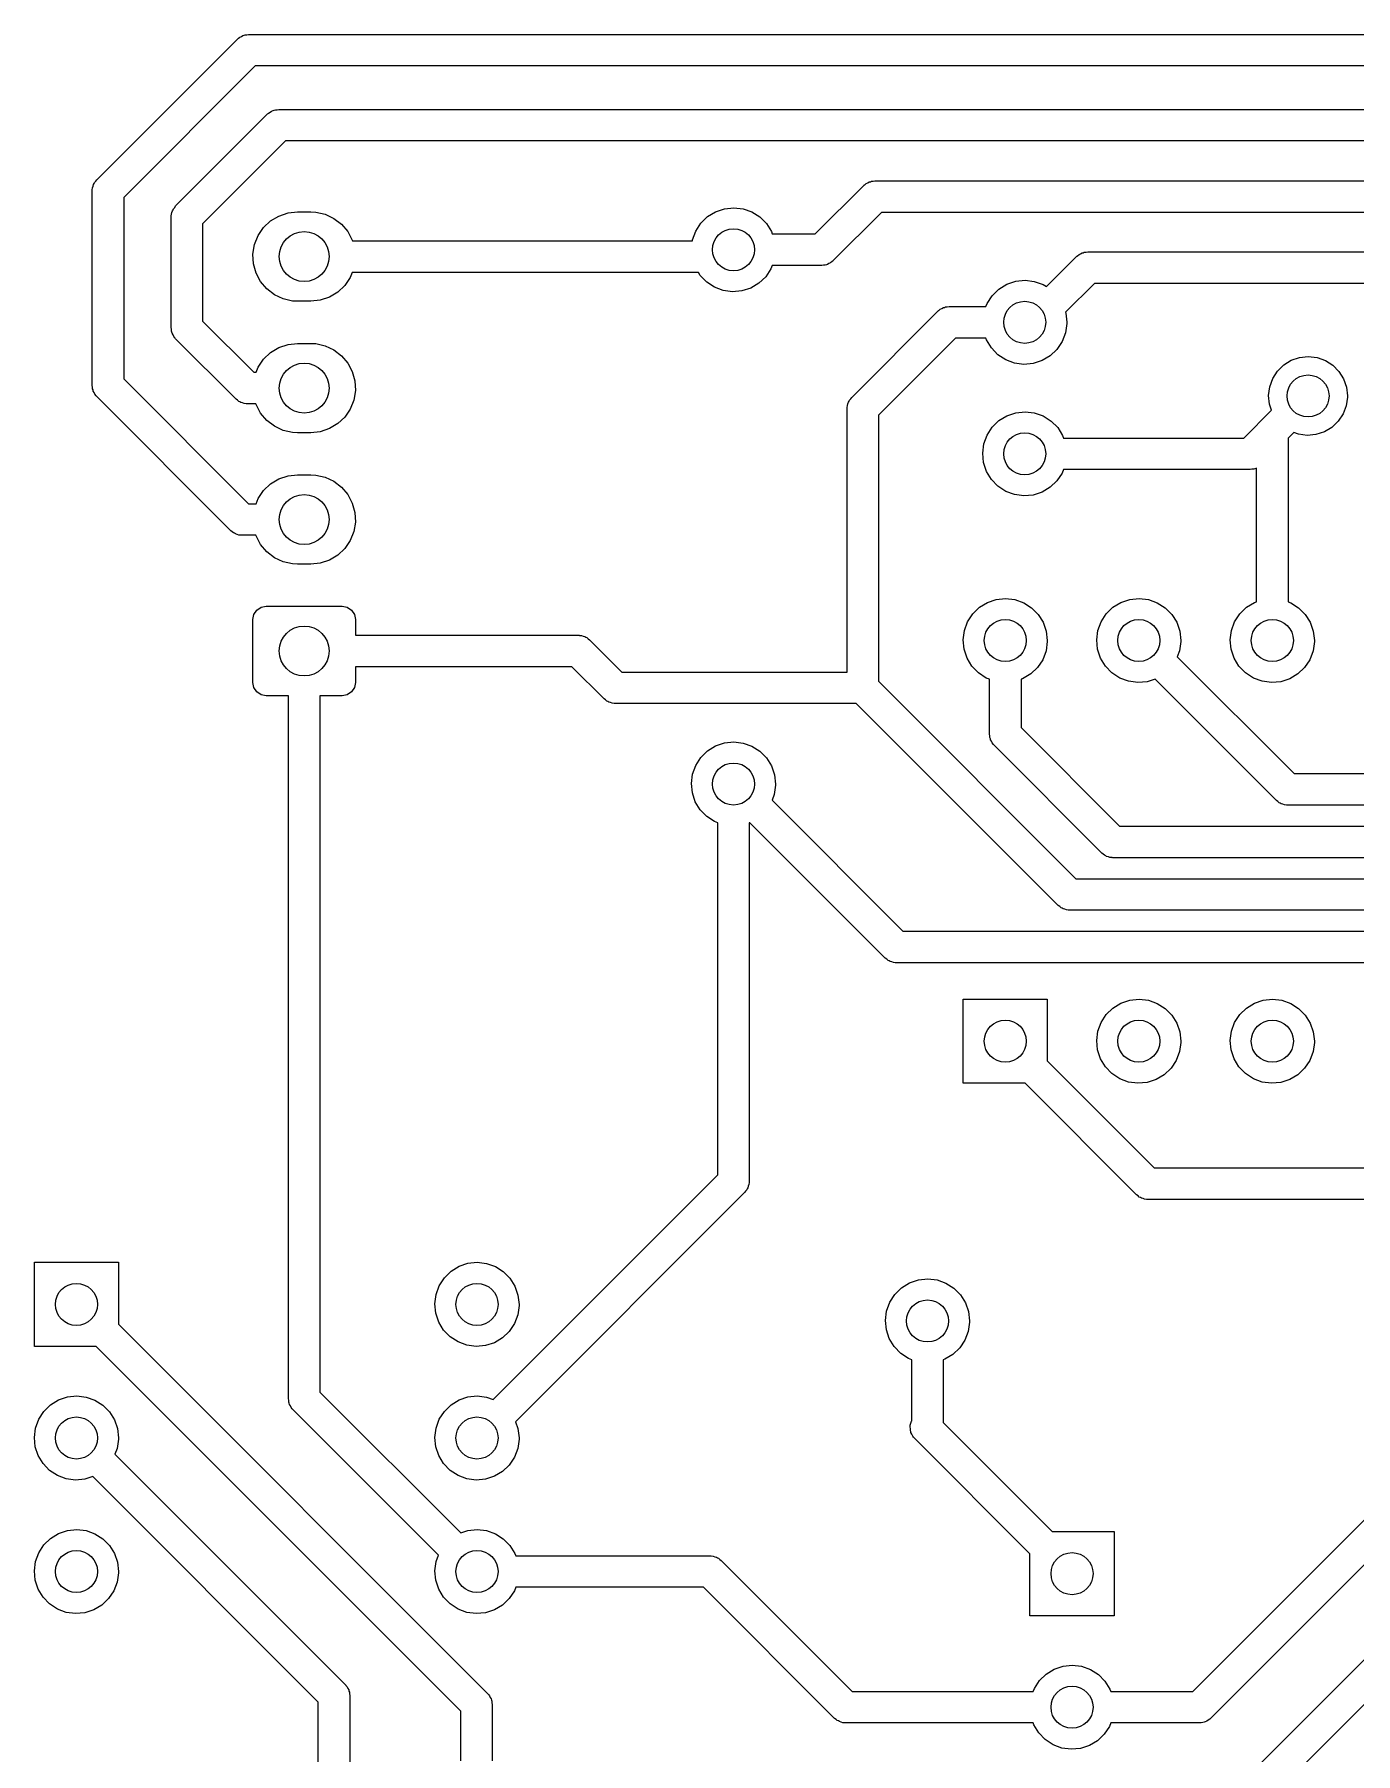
# Model space of a CAD drawing. Extents: x 21 to 79.3, y -79.1 to -20.3.
# Drawn here: x 22.6 to 47.74, y -53.02 to -20.32 of the extents above; entities that cross this region are included whole.
import ezdxf

# ---------------------------------------------------------------- set-up
doc = ezdxf.new("R2010")
doc.units = 0
doc.layers.add('BLACK', color=7, linetype='CONTINUOUS')

msp = doc.modelspace()

# ---------------------------------------------------------------- linework, layer by layer
at = {"layer": 'BLACK', "linetype": 'CONTINUOUS'}
for p, q in [((23.7879, -23.0879), (26.4633, -20.4124)), ((26.4633, -20.4124), (26.4711, -20.406)), ((26.4711, -20.406), (26.474, -20.4023)), ((26.474, -20.4023), (26.4807, -20.3981)), ((26.4807, -20.3981), (26.5086, -20.3752)), ((26.5086, -20.3752), (26.5392, -20.3621)), ((26.5392, -20.3621), (26.5675, -20.3446)), ((26.5675, -20.3446), (26.5892, -20.3406)), ((26.5892, -20.3406), (26.6095, -20.3319)), ((26.6095, -20.3319), (26.6428, -20.3306)), ((26.6428, -20.3306), (26.6755, -20.3245)), ((26.6755, -20.3245), (75.1245, -20.3245)), ((26.7997, -20.9245), (24.3, -23.4243)), ((75.0003, -20.9245), (26.7997, -20.9245)), ((25.2879, -23.5879), (27.0379, -21.8379)), ((27.0379, -21.8379), (27.0457, -21.8315)), ((27.0457, -21.8315), (27.0485, -21.8278)), ((27.0485, -21.8278), (27.0553, -21.8236)), ((27.0553, -21.8236), (27.0831, -21.8007)), ((27.0831, -21.8007), (27.1137, -21.7876)), ((27.1137, -21.7876), (27.142, -21.7701)), ((27.142, -21.7701), (27.1637, -21.7661)), ((27.1637, -21.7661), (27.184, -21.7573)), ((27.184, -21.7573), (27.2173, -21.7561)), ((27.2173, -21.7561), (27.25, -21.75)), ((27.25, -21.75), (74.03, -21.75)), ((27.3743, -22.35), (25.8, -23.9243)), ((73.9057, -22.35), (27.3743, -22.35)), ((23.7057, -23.2417), (23.718, -23.2108)), ((23.718, -23.2108), (23.7257, -23.1785)), ((23.7257, -23.1785), (23.7382, -23.1602)), ((23.7382, -23.1602), (23.7464, -23.1397)), ((23.7464, -23.1397), (23.769, -23.1153)), ((23.769, -23.1153), (23.7879, -23.0879)), ((37.4557, -24.12), (38.3779, -23.1979)), ((38.3779, -23.1979), (38.3857, -23.1915)), ((38.3857, -23.1915), (38.3885, -23.1878)), ((38.3885, -23.1878), (38.3953, -23.1836)), ((38.3953, -23.1836), (38.4231, -23.1607)), ((38.4231, -23.1607), (38.4537, -23.1476)), ((38.4537, -23.1476), (38.482, -23.1301)), ((38.482, -23.1301), (38.5037, -23.1261)), ((38.5037, -23.1261), (38.524, -23.1173)), ((38.524, -23.1173), (38.5573, -23.1161)), ((38.5573, -23.1161), (38.59, -23.11)), ((38.59, -23.11), (62.81, -23.11)), ((23.7, -23.3), (23.701, -23.2899)), ((23.7, -27), (23.7, -23.3)), ((23.7004, -23.2853), (23.7022, -23.2776)), ((23.701, -23.2899), (23.7004, -23.2853)), ((23.7022, -23.2776), (23.7057, -23.2417)), ((24.3, -23.4243), (24.3, -26.8757)), ((25.2, -23.8), (25.201, -23.7899)), ((25.2, -25.9), (25.2, -23.8)), ((25.2004, -23.7853), (25.2022, -23.7776)), ((25.201, -23.7899), (25.2004, -23.7853)), ((25.2022, -23.7776), (25.2057, -23.7417)), ((25.2057, -23.7417), (25.218, -23.7108)), ((25.218, -23.7108), (25.2257, -23.6785)), ((25.2257, -23.6785), (25.2382, -23.6602)), ((25.2382, -23.6602), (25.2464, -23.6397)), ((25.2464, -23.6397), (25.269, -23.6153)), ((25.269, -23.6153), (25.2879, -23.5879)), ((27.0936, -23.8729), (27.251, -23.7784)), ((27.251, -23.7784), (27.425, -23.7198)), ((27.425, -23.7198), (27.6075, -23.7)), ((27.6075, -23.7), (27.8575, -23.7)), ((27.8575, -23.7), (27.9522, -23.7053)), ((27.9522, -23.7053), (28.1314, -23.7453)), ((28.1314, -23.7453), (28.2978, -23.8229)), ((28.2978, -23.8229), (28.4437, -23.9345)), ((35.28, -23.9144), (35.4075, -23.7896)), ((35.4075, -23.7896), (35.5594, -23.6961)), ((35.5594, -23.6961), (35.7282, -23.6387)), ((35.7282, -23.6387), (35.9056, -23.62)), ((35.9056, -23.62), (36.0827, -23.6411)), ((36.0827, -23.6411), (36.2507, -23.701)), ((36.2507, -23.701), (36.4013, -23.7965)), ((36.4013, -23.7965), (36.527, -23.9231)), ((38.7143, -23.71), (37.7921, -24.6321)), ((62.6857, -23.71), (38.7143, -23.71)), ((25.8, -23.9243), (25.8, -25.7757)), ((26.7888, -24.3214), (26.857, -24.1509)), ((26.857, -24.1509), (26.9602, -23.9991)), ((26.9602, -23.9991), (27.0936, -23.8729)), ((28.4437, -23.9345), (28.5622, -24.0747)), ((28.5622, -24.0747), (28.6478, -24.2371)), ((35.1224, -24.2319), (35.1834, -24.0643)), ((35.1834, -24.0643), (35.28, -23.9144)), ((36.527, -23.9231), (36.6215, -24.0743)), ((36.6215, -24.0743), (36.6374, -24.12)), ((36.6374, -24.12), (37.4557, -24.12)), ((26.7588, -24.5026), (26.7888, -24.3214)), ((26.7684, -24.6859), (26.7588, -24.5026)), ((28.6478, -24.2371), (28.6514, -24.25)), ((28.6514, -24.25), (35.1201, -24.25)), ((35.1201, -24.25), (35.1224, -24.2319)), ((42.4453, -24.5336), (42.4731, -24.5107)), ((42.4731, -24.5107), (42.5037, -24.4976)), ((42.5037, -24.4976), (42.532, -24.4801)), ((42.532, -24.4801), (42.5537, -24.4761)), ((42.5537, -24.4761), (42.574, -24.4673)), ((42.574, -24.4673), (42.6073, -24.4661)), ((42.6073, -24.4661), (42.64, -24.46)), ((42.64, -24.46), (56.39, -24.46)), ((26.8172, -24.8629), (26.7684, -24.6859)), ((36.6115, -24.7857), (36.5128, -24.9342)), ((36.6365, -24.72), (36.6115, -24.7857)), ((37.58, -24.72), (36.6365, -24.72)), ((37.6127, -24.7139), (37.58, -24.72)), ((37.646, -24.7127), (37.6127, -24.7139)), ((37.6663, -24.7039), (37.646, -24.7127)), ((37.688, -24.6999), (37.6663, -24.7039)), ((37.7163, -24.6824), (37.688, -24.6999)), ((37.7469, -24.6693), (37.7163, -24.6824)), ((37.7747, -24.6464), (37.7469, -24.6693)), ((37.7815, -24.6422), (37.7747, -24.6464)), ((37.7843, -24.6385), (37.7815, -24.6422)), ((37.7921, -24.6321), (37.7843, -24.6385)), ((41.8544, -25.1214), (42.4279, -24.5479)), ((42.4279, -24.5479), (42.4357, -24.5415)), ((42.4357, -24.5415), (42.4385, -24.5378)), ((42.4385, -24.5378), (42.4453, -24.5336)), ((26.9028, -25.0253), (26.8172, -24.8629)), ((27.0213, -25.1655), (26.9028, -25.0253)), ((27.1672, -25.2771), (27.0213, -25.1655)), ((28.5048, -25.1009), (28.3714, -25.227)), ((28.608, -24.9491), (28.5048, -25.1009)), ((28.6476, -24.85), (28.608, -24.9491)), ((35.231, -24.85), (28.6476, -24.85)), ((35.2662, -24.9081), (35.231, -24.85)), ((35.3901, -25.0364), (35.2662, -24.9081)), ((35.5393, -25.1341), (35.3901, -25.0364)), ((35.7065, -25.1962), (35.5393, -25.1341)), ((36.2305, -25.1485), (36.0609, -25.2037)), ((36.3837, -25.0572), (36.2305, -25.1485)), ((36.5128, -24.9342), (36.3837, -25.0572)), ((40.82, -25.2944), (40.9475, -25.1696)), ((40.9475, -25.1696), (41.0994, -25.0761)), ((41.0994, -25.0761), (41.2682, -25.0187)), ((41.2682, -25.0187), (41.4456, -25)), ((41.4456, -25), (41.6227, -25.0211)), ((41.6227, -25.0211), (41.7907, -25.081)), ((41.7907, -25.081), (41.8544, -25.1214)), ((42.7643, -25.06), (42.2153, -25.609)), ((56.2657, -25.06), (42.7643, -25.06)), ((27.3336, -25.3547), (27.1672, -25.2771)), ((27.5128, -25.3947), (27.3336, -25.3547)), ((27.6075, -25.4), (27.5128, -25.3947)), ((27.8575, -25.4), (27.6075, -25.4)), ((28.04, -25.3802), (27.8575, -25.4)), ((28.214, -25.3216), (28.04, -25.3802)), ((28.3714, -25.227), (28.214, -25.3216)), ((35.8832, -25.2198), (35.7065, -25.1962)), ((36.0609, -25.2037), (35.8832, -25.2198)), ((39.9673, -25.5061), (40, -25.5)), ((40, -25.5), (40.7032, -25.5)), ((40.7032, -25.5), (40.7234, -25.4443)), ((40.7234, -25.4443), (40.82, -25.2944)), ((25.8, -25.7757), (26.7743, -26.75)), ((38.1479, -27.2279), (39.7879, -25.5879)), ((39.7879, -25.5879), (39.7957, -25.5815)), ((39.7957, -25.5815), (39.7985, -25.5778)), ((39.7985, -25.5778), (39.8053, -25.5736)), ((39.8053, -25.5736), (39.8331, -25.5507)), ((39.8331, -25.5507), (39.8637, -25.5376)), ((39.8637, -25.5376), (39.892, -25.5201)), ((39.892, -25.5201), (39.9137, -25.5161)), ((39.9137, -25.5161), (39.934, -25.5073)), ((39.934, -25.5073), (39.9673, -25.5061)), ((42.2397, -25.8223), (42.2149, -25.999)), ((42.2153, -25.609), (42.2201, -25.6228)), ((42.2201, -25.6228), (42.24, -25.8)), ((42.24, -25.8), (42.2397, -25.8223)), ((25.2061, -25.9327), (25.2, -25.9)), ((25.2073, -25.966), (25.2061, -25.9327)), ((25.2161, -25.9863), (25.2073, -25.966)), ((25.2201, -26.008), (25.2161, -25.9863)), ((25.2376, -26.0363), (25.2201, -26.008)), ((25.2507, -26.0669), (25.2376, -26.0363)), ((25.2736, -26.0947), (25.2507, -26.0669)), ((25.2778, -26.1015), (25.2736, -26.0947)), ((25.2815, -26.1043), (25.2778, -26.1015)), ((25.2879, -26.1121), (25.2815, -26.1043)), ((26.4379, -27.2621), (25.2879, -26.1121)), ((40.1243, -26.1), (38.66, -27.5643)), ((40.7019, -26.1), (40.1243, -26.1)), ((40.7138, -26.1356), (40.7019, -26.1)), ((40.8062, -26.2881), (40.7138, -26.1356)), ((42.2149, -25.999), (42.1515, -26.1657)), ((26.9602, -26.4991), (27.0936, -26.3729)), ((27.0936, -26.3729), (27.251, -26.2784)), ((27.251, -26.2784), (27.425, -26.2198)), ((27.425, -26.2198), (27.6075, -26.2)), ((27.6075, -26.2), (27.8575, -26.2)), ((27.8575, -26.2), (27.9522, -26.2053)), ((27.9522, -26.2053), (28.1314, -26.2453)), ((28.1314, -26.2453), (28.2978, -26.3229)), ((28.2978, -26.3229), (28.4437, -26.4345)), ((28.4437, -26.4345), (28.5622, -26.5747)), ((40.9301, -26.4164), (40.8062, -26.2881)), ((41.0793, -26.5141), (40.9301, -26.4164)), ((41.9237, -26.4372), (41.7705, -26.5285)), ((42.0528, -26.3142), (41.9237, -26.4372)), ((42.1515, -26.1657), (42.0528, -26.3142)), ((46.5107, -26.5214), (46.6689, -26.4675)), ((46.6689, -26.4675), (46.8352, -26.45)), ((46.8352, -26.45), (47.0013, -26.4698)), ((47.0013, -26.4698), (47.1588, -26.5259)), ((26.7743, -26.75), (26.8174, -26.75)), ((26.8174, -26.75), (26.857, -26.6509)), ((26.857, -26.6509), (26.9602, -26.4991)), ((28.5622, -26.5747), (28.6478, -26.7371)), ((28.6478, -26.7371), (28.6966, -26.9141)), ((41.2465, -26.5762), (41.0793, -26.5141)), ((41.4232, -26.5998), (41.2465, -26.5762)), ((41.6009, -26.5837), (41.4232, -26.5998)), ((41.7705, -26.5285), (41.6009, -26.5837)), ((46.1582, -26.8665), (46.2488, -26.726)), ((46.2488, -26.726), (46.3683, -26.609)), ((46.3683, -26.609), (46.5107, -26.5214)), ((47.1588, -26.5259), (47.3, -26.6155)), ((47.3, -26.6155), (47.4178, -26.7341)), ((47.4178, -26.7341), (47.5064, -26.8759)), ((23.7061, -27.0327), (23.7, -27)), ((23.7073, -27.066), (23.7061, -27.0327)), ((23.7161, -27.0863), (23.7073, -27.066)), ((23.7201, -27.108), (23.7161, -27.0863)), ((23.7376, -27.1363), (23.7201, -27.108)), ((24.3, -26.8757), (26.6743, -29.25)), ((28.7062, -27.0974), (28.6762, -27.2786)), ((28.6966, -26.9141), (28.7062, -27.0974)), ((46.0801, -27.1895), (46.101, -27.0236)), ((46.101, -27.0236), (46.1582, -26.8665)), ((47.5064, -26.8759), (47.5614, -27.0338)), ((47.5614, -27.0338), (47.58, -27.2)), ((23.7507, -27.1669), (23.7376, -27.1363)), ((23.7736, -27.1947), (23.7507, -27.1669)), ((23.7778, -27.2015), (23.7736, -27.1947)), ((23.7815, -27.2043), (23.7778, -27.2015)), ((23.7879, -27.2121), (23.7815, -27.2043)), ((26.3379, -29.7621), (23.7879, -27.2121)), ((26.4653, -27.281), (26.4379, -27.2621)), ((26.4897, -27.3036), (26.4653, -27.281)), ((26.5102, -27.3118), (26.4897, -27.3036)), ((26.5285, -27.3243), (26.5102, -27.3118)), ((26.5608, -27.332), (26.5285, -27.3243)), ((26.5917, -27.3443), (26.5608, -27.332)), ((26.6276, -27.3478), (26.5917, -27.3443)), ((26.6353, -27.3496), (26.6276, -27.3478)), ((26.64, -27.349), (26.6353, -27.3496)), ((26.65, -27.35), (26.64, -27.349)), ((26.8136, -27.35), (26.65, -27.35)), ((26.8172, -27.3629), (26.8136, -27.35)), ((26.9028, -27.5253), (26.8172, -27.3629)), ((28.608, -27.4491), (28.5048, -27.6009)), ((28.6762, -27.2786), (28.608, -27.4491)), ((38.06, -27.44), (38.061, -27.4299)), ((38.06, -32.45), (38.06, -27.44)), ((38.0604, -27.4253), (38.0622, -27.4176)), ((38.061, -27.4299), (38.0604, -27.4253)), ((38.0622, -27.4176), (38.0657, -27.3817)), ((38.0657, -27.3817), (38.078, -27.3508)), ((38.078, -27.3508), (38.0857, -27.3185)), ((38.0857, -27.3185), (38.0982, -27.3002)), ((38.0982, -27.3002), (38.1064, -27.2797)), ((38.1064, -27.2797), (38.129, -27.2553)), ((38.129, -27.2553), (38.1479, -27.2279)), ((46.0964, -27.3559), (46.0801, -27.1895)), ((46.1347, -27.4711), (46.0964, -27.3559)), ((47.5564, -27.3865), (47.4971, -27.5428)), ((47.5797, -27.2209), (47.5564, -27.3865)), ((47.58, -27.2), (47.5797, -27.2209)), ((27.0213, -27.6655), (26.9028, -27.5253)), ((27.1672, -27.7771), (27.0213, -27.6655)), ((27.3336, -27.8547), (27.1672, -27.7771)), ((28.3714, -27.727), (28.214, -27.8216)), ((28.5048, -27.6009), (28.3714, -27.727)), ((38.66, -27.5643), (38.66, -32.6257)), ((40.82, -27.7944), (40.9475, -27.6696)), ((40.9475, -27.6696), (41.0994, -27.5761)), ((41.0994, -27.5761), (41.2682, -27.5187)), ((41.2682, -27.5187), (41.4456, -27.5)), ((41.4456, -27.5), (41.6227, -27.5211)), ((41.6227, -27.5211), (41.7907, -27.581)), ((41.7907, -27.581), (41.9413, -27.6765)), ((41.9413, -27.6765), (42.067, -27.8031)), ((45.6057, -28), (46.1347, -27.4711)), ((47.4045, -27.6821), (47.2834, -27.7974)), ((47.4971, -27.5428), (47.4045, -27.6821)), ((27.5128, -27.8947), (27.3336, -27.8547)), ((27.6075, -27.9), (27.5128, -27.8947)), ((27.8575, -27.9), (27.6075, -27.9)), ((28.04, -27.8802), (27.8575, -27.9)), ((28.214, -27.8216), (28.04, -27.8802)), ((40.6401, -28.2888), (40.6624, -28.1119)), ((40.6624, -28.1119), (40.7234, -27.9443)), ((40.7234, -27.9443), (40.82, -27.7944)), ((42.067, -27.8031), (42.1615, -27.9543)), ((42.1615, -27.9543), (42.1774, -28)), ((42.1774, -28), (45.6057, -28)), ((46.5596, -27.8946), (46.45, -28.0043)), ((46.45, -28.0043), (46.45, -31.1129)), ((46.6486, -27.9277), (46.5596, -27.8946)), ((46.8143, -27.9498), (46.6486, -27.9277)), ((46.9808, -27.9347), (46.8143, -27.9498)), ((47.1398, -27.883), (46.9808, -27.9347)), ((47.2834, -27.7974), (47.1398, -27.883)), ((40.6575, -28.4663), (40.6401, -28.2888)), ((27.251, -28.7784), (27.425, -28.7198)), ((27.425, -28.7198), (27.6075, -28.7)), ((27.6075, -28.7), (27.8575, -28.7)), ((27.8575, -28.7), (27.9522, -28.7053)), ((27.9522, -28.7053), (28.1314, -28.7453)), ((28.1314, -28.7453), (28.2978, -28.8229)), ((40.7138, -28.6356), (40.6575, -28.4663)), ((40.8062, -28.7881), (40.7138, -28.6356)), ((42.1515, -28.6657), (42.0528, -28.8142)), ((42.1765, -28.6), (42.1515, -28.6657)), ((45.73, -28.6), (42.1765, -28.6)), ((45.7627, -28.5939), (45.73, -28.6)), ((45.796, -28.5927), (45.7627, -28.5939)), ((45.8163, -28.5839), (45.796, -28.5927)), ((45.838, -28.5799), (45.8163, -28.5839)), ((45.85, -28.5725), (45.838, -28.5799)), ((45.85, -31.1123), (45.85, -28.5725)), ((26.857, -29.1509), (26.9602, -28.9991)), ((26.9602, -28.9991), (27.0936, -28.8729)), ((27.0936, -28.8729), (27.251, -28.7784)), ((28.2978, -28.8229), (28.4437, -28.9345)), ((28.4437, -28.9345), (28.5622, -29.0747)), ((28.5622, -29.0747), (28.6478, -29.2371)), ((40.9301, -28.9164), (40.8062, -28.7881)), ((41.0793, -29.0141), (40.9301, -28.9164)), ((41.2465, -29.0762), (41.0793, -29.0141)), ((41.4232, -29.0998), (41.2465, -29.0762)), ((41.6009, -29.0837), (41.4232, -29.0998)), ((41.7705, -29.0285), (41.6009, -29.0837)), ((41.9237, -28.9372), (41.7705, -29.0285)), ((42.0528, -28.8142), (41.9237, -28.9372)), ((26.6743, -29.25), (26.8174, -29.25)), ((26.8174, -29.25), (26.857, -29.1509)), ((28.6478, -29.2371), (28.6966, -29.4141)), ((28.6966, -29.4141), (28.7062, -29.5974)), ((28.7062, -29.5974), (28.6762, -29.7786)), ((26.3653, -29.781), (26.3379, -29.7621)), ((26.3897, -29.8036), (26.3653, -29.781)), ((26.4102, -29.8118), (26.3897, -29.8036)), ((26.4285, -29.8243), (26.4102, -29.8118)), ((26.4608, -29.832), (26.4285, -29.8243)), ((26.4917, -29.8443), (26.4608, -29.832)), ((26.5276, -29.8478), (26.4917, -29.8443)), ((26.5353, -29.8496), (26.5276, -29.8478)), ((26.54, -29.849), (26.5353, -29.8496)), ((26.55, -29.85), (26.54, -29.849)), ((26.8136, -29.85), (26.55, -29.85)), ((26.8172, -29.8629), (26.8136, -29.85)), ((26.9028, -30.0253), (26.8172, -29.8629)), ((27.0213, -30.1655), (26.9028, -30.0253)), ((28.608, -29.9491), (28.5048, -30.1009)), ((28.6762, -29.7786), (28.608, -29.9491)), ((27.1672, -30.2771), (27.0213, -30.1655)), ((27.3336, -30.3547), (27.1672, -30.2771)), ((27.5128, -30.3947), (27.3336, -30.3547)), ((27.6075, -30.4), (27.5128, -30.3947)), ((27.8575, -30.4), (27.6075, -30.4)), ((28.04, -30.3802), (27.8575, -30.4)), ((28.214, -30.3216), (28.04, -30.3802)), ((28.3714, -30.227), (28.214, -30.3216)), ((28.5048, -30.1009), (28.3714, -30.227)), ((40.8982, -31.0687), (41.0756, -31.05)), ((41.0756, -31.05), (41.2527, -31.0711)), ((43.4382, -31.0687), (43.6156, -31.05)), ((43.6156, -31.05), (43.7927, -31.0711)), ((26.7575, -31.45), (26.7765, -31.3543)), ((26.7765, -31.3543), (26.8307, -31.2732)), ((26.8307, -31.2732), (26.9118, -31.219)), ((26.9118, -31.219), (27.0075, -31.2)), ((27.0075, -31.2), (28.4575, -31.2)), ((28.4575, -31.2), (28.5532, -31.219)), ((28.5532, -31.219), (28.6343, -31.2732)), ((28.6343, -31.2732), (28.6885, -31.3543)), ((28.6885, -31.3543), (28.7075, -31.45)), ((40.3534, -31.4943), (40.45, -31.3444)), ((40.45, -31.3444), (40.5775, -31.2196)), ((40.5775, -31.2196), (40.7294, -31.1261)), ((40.7294, -31.1261), (40.8982, -31.0687)), ((41.2527, -31.0711), (41.4207, -31.131)), ((41.4207, -31.131), (41.5713, -31.2265)), ((41.5713, -31.2265), (41.697, -31.3531)), ((41.697, -31.3531), (41.7915, -31.5043)), ((42.8934, -31.4943), (42.99, -31.3444)), ((42.99, -31.3444), (43.1175, -31.2196)), ((43.1175, -31.2196), (43.2694, -31.1261)), ((43.2694, -31.1261), (43.4382, -31.0687)), ((43.7927, -31.0711), (43.9607, -31.131)), ((43.9607, -31.131), (44.1113, -31.2265)), ((44.1113, -31.2265), (44.237, -31.3531)), ((44.237, -31.3531), (44.3315, -31.5043)), ((45.4334, -31.4943), (45.53, -31.3444)), ((45.53, -31.3444), (45.6575, -31.2196)), ((45.6575, -31.2196), (45.8094, -31.1261)), ((45.8094, -31.1261), (45.85, -31.1123)), ((46.45, -31.1129), (46.5007, -31.131)), ((46.5007, -31.131), (46.6513, -31.2265)), ((46.6513, -31.2265), (46.777, -31.3531)), ((46.777, -31.3531), (46.8715, -31.5043)), ((26.7575, -32.65), (26.7575, -31.45)), ((28.7075, -31.45), (28.7075, -31.75)), ((40.2701, -31.8388), (40.2924, -31.6619)), ((40.2924, -31.6619), (40.3534, -31.4943)), ((41.7915, -31.5043), (41.8501, -31.6728)), ((41.8501, -31.6728), (41.87, -31.85)), ((42.8101, -31.8388), (42.8324, -31.6619)), ((42.8324, -31.6619), (42.8934, -31.4943)), ((44.3315, -31.5043), (44.3901, -31.6728)), ((44.3901, -31.6728), (44.41, -31.85)), ((45.3501, -31.8388), (45.3724, -31.6619)), ((45.3724, -31.6619), (45.4334, -31.4943)), ((46.8715, -31.5043), (46.9301, -31.6728)), ((46.9301, -31.6728), (46.95, -31.85)), ((28.7075, -31.75), (32.95, -31.75)), ((32.95, -31.75), (32.9601, -31.751)), ((32.9601, -31.751), (32.9647, -31.7504)), ((32.9647, -31.7504), (32.9724, -31.7522)), ((32.9724, -31.7522), (33.0083, -31.7557)), ((33.0083, -31.7557), (33.0392, -31.768)), ((33.0392, -31.768), (33.0715, -31.7757)), ((33.0715, -31.7757), (33.0898, -31.7882)), ((33.0898, -31.7882), (33.1103, -31.7964)), ((33.1103, -31.7964), (33.1347, -31.819)), ((33.1347, -31.819), (33.1621, -31.8379)), ((33.1621, -31.8379), (33.7743, -32.45)), ((40.2875, -32.0163), (40.2701, -31.8388)), ((40.3438, -32.1856), (40.2875, -32.0163)), ((41.8697, -31.8723), (41.8449, -32.049)), ((41.87, -31.85), (41.8697, -31.8723)), ((42.8275, -32.0163), (42.8101, -31.8388)), ((42.8838, -32.1856), (42.8275, -32.0163)), ((44.4097, -31.8723), (44.3849, -32.049)), ((44.41, -31.85), (44.4097, -31.8723)), ((45.3675, -32.0163), (45.3501, -31.8388)), ((45.4238, -32.1856), (45.3675, -32.0163)), ((46.9497, -31.8723), (46.9249, -32.049)), ((46.95, -31.85), (46.9497, -31.8723)), ((32.8257, -32.35), (28.7075, -32.35)), ((28.7075, -32.35), (28.7075, -32.65)), ((33.4379, -32.9621), (32.8257, -32.35)), ((40.4362, -32.3381), (40.3438, -32.1856)), ((40.5601, -32.4664), (40.4362, -32.3381)), ((41.6828, -32.3642), (41.5537, -32.4872)), ((41.7815, -32.2157), (41.6828, -32.3642)), ((41.8449, -32.049), (41.7815, -32.2157)), ((42.9762, -32.3381), (42.8838, -32.1856)), ((43.1001, -32.4664), (42.9762, -32.3381)), ((44.3849, -32.049), (44.3431, -32.1589)), ((44.3431, -32.1589), (46.5657, -34.3814)), ((45.5162, -32.3381), (45.4238, -32.1856)), ((45.6401, -32.4664), (45.5162, -32.3381)), ((46.7628, -32.3642), (46.6337, -32.4872)), ((46.8615, -32.2157), (46.7628, -32.3642)), ((46.9249, -32.049), (46.8615, -32.2157)), ((26.7765, -32.7457), (26.7575, -32.65)), ((28.7075, -32.65), (28.6885, -32.7457)), ((33.7743, -32.45), (38.06, -32.45)), ((38.66, -32.6257), (42.4147, -36.3805)), ((40.7093, -32.5641), (40.5601, -32.4664)), ((40.77, -32.5866), (40.7093, -32.5641)), ((40.77, -33.631), (40.77, -32.5866)), ((41.4005, -32.5785), (41.37, -32.5885)), ((41.37, -32.5885), (41.37, -33.5067)), ((41.5537, -32.4872), (41.4005, -32.5785)), ((43.2493, -32.5641), (43.1001, -32.4664)), ((43.4165, -32.6262), (43.2493, -32.5641)), ((43.5932, -32.6498), (43.4165, -32.6262)), ((43.7709, -32.6337), (43.5932, -32.6498)), ((43.9207, -32.585), (43.7709, -32.6337)), ((46.2293, -34.8936), (43.9207, -32.585)), ((45.7893, -32.5641), (45.6401, -32.4664)), ((45.9565, -32.6262), (45.7893, -32.5641)), ((46.1332, -32.6498), (45.9565, -32.6262)), ((46.3109, -32.6337), (46.1332, -32.6498)), ((46.4805, -32.5785), (46.3109, -32.6337)), ((46.6337, -32.4872), (46.4805, -32.5785)), ((26.8307, -32.8268), (26.7765, -32.7457)), ((26.9118, -32.881), (26.8307, -32.8268)), ((27.0075, -32.9), (26.9118, -32.881)), ((27.4325, -32.9), (27.0075, -32.9)), ((27.4325, -46.2675), (27.4325, -32.9)), ((28.4575, -32.9), (28.0325, -32.9)), ((28.0325, -32.9), (28.0325, -46.1432)), ((28.5532, -32.881), (28.4575, -32.9)), ((28.6343, -32.8268), (28.5532, -32.881)), ((28.6885, -32.7457), (28.6343, -32.8268)), ((33.4653, -32.981), (33.4379, -32.9621)), ((33.4897, -33.0036), (33.4653, -32.981)), ((33.5102, -33.0118), (33.4897, -33.0036)), ((33.5285, -33.0243), (33.5102, -33.0118)), ((33.5608, -33.032), (33.5285, -33.0243)), ((33.5917, -33.0443), (33.5608, -33.032)), ((33.6276, -33.0478), (33.5917, -33.0443)), ((33.6353, -33.0496), (33.6276, -33.0478)), ((33.6399, -33.049), (33.6353, -33.0496)), ((33.65, -33.05), (33.6399, -33.049)), ((38.2357, -33.05), (33.65, -33.05)), ((42.0783, -36.8926), (38.2357, -33.05)), ((40.7761, -33.6637), (40.77, -33.631)), ((40.7773, -33.6969), (40.7761, -33.6637)), ((41.37, -33.5067), (43.2443, -35.381)), ((35.28, -34.0744), (35.4075, -33.9496)), ((35.4075, -33.9496), (35.5594, -33.8561)), ((35.5594, -33.8561), (35.7282, -33.7987)), ((35.7282, -33.7987), (35.9056, -33.78)), ((35.9056, -33.78), (36.0827, -33.8011)), ((36.0827, -33.8011), (36.2507, -33.861)), ((36.2507, -33.861), (36.4013, -33.9565)), ((36.4013, -33.9565), (36.527, -34.0831)), ((40.7861, -33.7172), (40.7773, -33.6969)), ((40.7901, -33.739), (40.7861, -33.7172)), ((40.8076, -33.7673), (40.7901, -33.739)), ((40.8207, -33.7978), (40.8076, -33.7673)), ((40.8436, -33.8257), (40.8207, -33.7978)), ((40.8478, -33.8325), (40.8436, -33.8257)), ((40.8515, -33.8353), (40.8478, -33.8325)), ((40.8579, -33.8431), (40.8515, -33.8353)), ((42.9079, -35.8931), (40.8579, -33.8431)), ((35.1224, -34.3919), (35.1834, -34.2243)), ((35.1834, -34.2243), (35.28, -34.0744)), ((36.527, -34.0831), (36.6215, -34.2343)), ((36.6215, -34.2343), (36.6801, -34.4028)), ((35.1001, -34.5688), (35.1224, -34.3919)), ((35.1175, -34.7463), (35.1001, -34.5688)), ((36.6997, -34.6023), (36.6749, -34.779)), ((36.6801, -34.4028), (36.7, -34.58)), ((36.7, -34.58), (36.6997, -34.6023)), ((46.5657, -34.3814), (66.0814, -34.3814)), ((35.1738, -34.9156), (35.1175, -34.7463)), ((35.2662, -35.0681), (35.1738, -34.9156)), ((36.6749, -34.779), (36.6331, -34.8889)), ((36.6331, -34.8889), (39.1243, -37.38)), ((46.2567, -34.9124), (46.2293, -34.8936)), ((46.2811, -34.935), (46.2567, -34.9124)), ((46.3017, -34.9432), (46.2811, -34.935)), ((46.3199, -34.9557), (46.3017, -34.9432)), ((46.3523, -34.9634), (46.3199, -34.9557)), ((46.3832, -34.9757), (46.3523, -34.9634)), ((46.419, -34.9792), (46.3832, -34.9757)), ((46.4268, -34.9811), (46.419, -34.9792)), ((46.4314, -34.9805), (46.4268, -34.9811)), ((46.4414, -34.9814), (46.4314, -34.9805)), ((65.9572, -34.9814), (46.4414, -34.9814)), ((35.3901, -35.1964), (35.2662, -35.0681)), ((35.5393, -35.2941), (35.3901, -35.1964)), ((35.6, -35.3166), (35.5393, -35.2941)), ((35.6, -42.0107), (35.6, -35.3166)), ((36.2107, -35.315), (36.2, -35.3185)), ((36.2, -35.3185), (36.2, -42.135)), ((38.7879, -37.8921), (36.2107, -35.315)), ((43.2443, -35.381), (64.891, -35.381)), ((42.9353, -35.9119), (42.9079, -35.8931)), ((42.9597, -35.9345), (42.9353, -35.9119)), ((42.9802, -35.9427), (42.9597, -35.9345)), ((42.9985, -35.9552), (42.9802, -35.9427)), ((43.0308, -35.9629), (42.9985, -35.9552)), ((43.0617, -35.9752), (43.0308, -35.9629)), ((43.0976, -35.9788), (43.0617, -35.9752)), ((43.1053, -35.9806), (43.0976, -35.9788)), ((43.11, -35.98), (43.1053, -35.9806)), ((43.12, -35.981), (43.11, -35.98)), ((64.7667, -35.981), (43.12, -35.981)), ((42.4147, -36.3805), (63.3705, -36.3805)), ((42.1058, -36.9114), (42.0783, -36.8926)), ((42.1302, -36.9341), (42.1058, -36.9114)), ((42.1507, -36.9423), (42.1302, -36.9341)), ((42.1689, -36.9548), (42.1507, -36.9423)), ((42.2013, -36.9624), (42.1689, -36.9548)), ((42.2322, -36.9748), (42.2013, -36.9624)), ((42.2681, -36.9783), (42.2322, -36.9748)), ((42.2758, -36.9801), (42.2681, -36.9783)), ((42.2804, -36.9795), (42.2758, -36.9801)), ((42.2905, -36.9805), (42.2804, -36.9795)), ((63.2462, -36.9805), (42.2905, -36.9805)), ((39.1243, -37.38), (51.98, -37.38)), ((38.8153, -37.911), (38.7879, -37.8921)), ((38.8397, -37.9336), (38.8153, -37.911)), ((38.8602, -37.9418), (38.8397, -37.9336)), ((38.8785, -37.9543), (38.8602, -37.9418)), ((38.9108, -37.962), (38.8785, -37.9543)), ((38.9417, -37.9743), (38.9108, -37.962)), ((38.9776, -37.9778), (38.9417, -37.9743)), ((38.9853, -37.9796), (38.9776, -37.9778)), ((38.9899, -37.979), (38.9853, -37.9796)), ((39, -37.98), (38.9899, -37.979)), ((51.8557, -37.98), (39, -37.98)), ((40.27, -40.27), (40.27, -38.67)), ((40.27, -38.67), (41.87, -38.67)), ((41.87, -38.67), (41.87, -39.8457)), ((42.99, -38.9644), (43.1175, -38.8396)), ((43.1175, -38.8396), (43.2694, -38.7461)), ((43.2694, -38.7461), (43.4382, -38.6887)), ((43.4382, -38.6887), (43.6156, -38.67)), ((43.6156, -38.67), (43.7927, -38.6911)), ((43.7927, -38.6911), (43.9607, -38.751)), ((43.9607, -38.751), (44.1113, -38.8465)), ((44.1113, -38.8465), (44.237, -38.9731)), ((45.53, -38.9644), (45.6575, -38.8396)), ((45.6575, -38.8396), (45.8094, -38.7461)), ((45.8094, -38.7461), (45.9782, -38.6887)), ((45.9782, -38.6887), (46.1556, -38.67)), ((46.1556, -38.67), (46.3327, -38.6911)), ((46.3327, -38.6911), (46.5007, -38.751)), ((46.5007, -38.751), (46.6513, -38.8465)), ((46.6513, -38.8465), (46.777, -38.9731)), ((42.8324, -39.2819), (42.8934, -39.1143)), ((42.8934, -39.1143), (42.99, -38.9644)), ((44.237, -38.9731), (44.3315, -39.1243)), ((44.3315, -39.1243), (44.3901, -39.2928)), ((45.3724, -39.2819), (45.4334, -39.1143)), ((45.4334, -39.1143), (45.53, -38.9644)), ((46.777, -38.9731), (46.8715, -39.1243)), ((46.8715, -39.1243), (46.9301, -39.2928)), ((42.8101, -39.4588), (42.8324, -39.2819)), ((42.8275, -39.6363), (42.8101, -39.4588)), ((44.4097, -39.4923), (44.3849, -39.669)), ((44.3901, -39.2928), (44.41, -39.47)), ((44.41, -39.47), (44.4097, -39.4923)), ((45.3501, -39.4588), (45.3724, -39.2819)), ((45.3675, -39.6363), (45.3501, -39.4588)), ((46.9497, -39.4923), (46.9249, -39.669)), ((46.9301, -39.2928), (46.95, -39.47)), ((46.95, -39.47), (46.9497, -39.4923)), ((41.87, -39.8457), (43.9043, -41.88)), ((42.8838, -39.8056), (42.8275, -39.6363)), ((42.9762, -39.9581), (42.8838, -39.8056)), ((44.3215, -39.8357), (44.2228, -39.9842)), ((44.3849, -39.669), (44.3215, -39.8357)), ((45.4238, -39.8056), (45.3675, -39.6363)), ((45.5162, -39.9581), (45.4238, -39.8056)), ((46.8615, -39.8357), (46.7628, -39.9842)), ((46.9249, -39.669), (46.8615, -39.8357)), ((43.1001, -40.0864), (42.9762, -39.9581)), ((43.2493, -40.1841), (43.1001, -40.0864)), ((43.4165, -40.2462), (43.2493, -40.1841)), ((43.9405, -40.1985), (43.7709, -40.2537)), ((44.0937, -40.1072), (43.9405, -40.1985)), ((44.2228, -39.9842), (44.0937, -40.1072)), ((45.6401, -40.0864), (45.5162, -39.9581)), ((45.7893, -40.1841), (45.6401, -40.0864)), ((45.9565, -40.2462), (45.7893, -40.1841)), ((46.4805, -40.1985), (46.3109, -40.2537)), ((46.6337, -40.1072), (46.4805, -40.1985)), ((46.7628, -39.9842), (46.6337, -40.1072)), ((41.4457, -40.27), (40.27, -40.27)), ((43.5679, -42.3921), (41.4457, -40.27)), ((43.5932, -40.2698), (43.4165, -40.2462)), ((43.7709, -40.2537), (43.5932, -40.2698)), ((46.1332, -40.2698), (45.9565, -40.2462)), ((46.3109, -40.2537), (46.1332, -40.2698)), ((31.3295, -46.2813), (35.6, -42.0107)), ((36.1978, -42.1574), (36.1943, -42.1933)), ((36.1996, -42.1497), (36.1978, -42.1574)), ((36.2, -42.135), (36.199, -42.1451)), ((36.199, -42.1451), (36.1996, -42.1497)), ((43.9043, -41.88), (55.7, -41.88)), ((36.1121, -42.3471), (31.754, -46.7053)), ((36.131, -42.3197), (36.1121, -42.3471)), ((36.1536, -42.2953), (36.131, -42.3197)), ((36.1618, -42.2748), (36.1536, -42.2953)), ((36.1743, -42.2565), (36.1618, -42.2748)), ((36.182, -42.2242), (36.1743, -42.2565)), ((36.1943, -42.1933), (36.182, -42.2242)), ((43.5953, -42.411), (43.5679, -42.3921)), ((43.6197, -42.4336), (43.5953, -42.411)), ((43.6402, -42.4418), (43.6197, -42.4336)), ((43.6585, -42.4543), (43.6402, -42.4418)), ((43.6908, -42.462), (43.6585, -42.4543)), ((43.7217, -42.4743), (43.6908, -42.462)), ((43.7576, -42.4778), (43.7217, -42.4743)), ((43.7653, -42.4796), (43.7576, -42.4778)), ((43.77, -42.479), (43.7653, -42.4796)), ((43.78, -42.48), (43.77, -42.479)), ((55.5757, -42.48), (43.78, -42.48)), ((22.6, -45.275), (22.6, -43.675)), ((22.6, -43.675), (24.2, -43.675)), ((24.2, -43.675), (24.2, -44.8507)), ((30.5275, -43.8446), (30.6794, -43.7511)), ((30.6794, -43.7511), (30.8482, -43.6937)), ((30.8482, -43.6937), (31.0256, -43.675)), ((31.0256, -43.675), (31.2027, -43.6961)), ((31.2027, -43.6961), (31.3707, -43.756)), ((31.3707, -43.756), (31.5213, -43.8515)), ((30.2424, -44.2869), (30.3034, -44.1193)), ((30.3034, -44.1193), (30.4, -43.9694)), ((30.4, -43.9694), (30.5275, -43.8446)), ((31.5213, -43.8515), (31.647, -43.9781)), ((31.647, -43.9781), (31.7415, -44.1293)), ((31.7415, -44.1293), (31.8001, -44.2978)), ((39.0975, -44.1596), (39.2494, -44.0661)), ((39.2494, -44.0661), (39.4182, -44.0087)), ((39.4182, -44.0087), (39.5956, -43.99)), ((39.5956, -43.99), (39.7727, -44.0111)), ((39.7727, -44.0111), (39.9407, -44.071)), ((39.9407, -44.071), (40.0913, -44.1665)), ((30.2201, -44.4638), (30.2424, -44.2869)), ((31.8001, -44.2978), (31.82, -44.475)), ((38.8124, -44.6019), (38.8734, -44.4343)), ((38.8734, -44.4343), (38.97, -44.2844)), ((38.97, -44.2844), (39.0975, -44.1596)), ((40.0913, -44.1665), (40.217, -44.2931)), ((40.217, -44.2931), (40.3115, -44.4443)), ((40.3115, -44.4443), (40.3701, -44.6128)), ((30.2375, -44.6413), (30.2201, -44.4638)), ((30.2938, -44.8106), (30.2375, -44.6413)), ((31.7949, -44.674), (31.7315, -44.8407)), ((31.8197, -44.4973), (31.7949, -44.674)), ((31.82, -44.475), (31.8197, -44.4973)), ((38.7901, -44.7788), (38.8124, -44.6019)), ((38.8075, -44.9563), (38.7901, -44.7788)), ((40.3701, -44.6128), (40.39, -44.79)), ((24.2, -44.8507), (31.2221, -51.8729)), ((30.3862, -44.9631), (30.2938, -44.8106)), ((30.5101, -45.0914), (30.3862, -44.9631)), ((30.6593, -45.1891), (30.5101, -45.0914)), ((31.5037, -45.1122), (31.3505, -45.2035)), ((31.6328, -44.9892), (31.5037, -45.1122)), ((31.7315, -44.8407), (31.6328, -44.9892)), ((38.8638, -45.1256), (38.8075, -44.9563)), ((40.3649, -44.989), (40.3015, -45.1557)), ((40.3897, -44.8123), (40.3649, -44.989)), ((40.39, -44.79), (40.3897, -44.8123)), ((23.7757, -45.275), (22.6, -45.275)), ((30.71, -52.2093), (23.7757, -45.275)), ((30.8265, -45.2512), (30.6593, -45.1891)), ((31.0032, -45.2748), (30.8265, -45.2512)), ((31.1809, -45.2587), (31.0032, -45.2748)), ((31.3505, -45.2035), (31.1809, -45.2587)), ((38.9562, -45.2781), (38.8638, -45.1256)), ((39.0801, -45.4064), (38.9562, -45.2781)), ((39.2293, -45.5041), (39.0801, -45.4064)), ((40.0737, -45.4272), (39.9205, -45.5185)), ((40.2028, -45.3042), (40.0737, -45.4272)), ((40.3015, -45.1557), (40.2028, -45.3042)), ((39.29, -45.5266), (39.2293, -45.5041)), ((39.29, -46.6872), (39.29, -45.5266)), ((39.9205, -45.5185), (39.89, -45.5285)), ((39.89, -45.5285), (39.89, -46.7207)), ((22.78, -46.5094), (22.9075, -46.3846)), ((22.9075, -46.3846), (23.0594, -46.2911)), ((23.0594, -46.2911), (23.2282, -46.2337)), ((23.2282, -46.2337), (23.4056, -46.215)), ((23.4056, -46.215), (23.5827, -46.2361)), ((23.5827, -46.2361), (23.7507, -46.296)), ((23.7507, -46.296), (23.9013, -46.3915)), ((23.9013, -46.3915), (24.027, -46.5181)), ((27.4386, -46.3002), (27.4325, -46.2675)), ((27.4398, -46.3335), (27.4386, -46.3002)), ((27.4486, -46.3538), (27.4398, -46.3335)), ((27.4526, -46.3755), (27.4486, -46.3538)), ((27.4701, -46.4038), (27.4526, -46.3755)), ((27.4832, -46.4344), (27.4701, -46.4038)), ((28.0325, -46.1432), (30.71, -48.8207)), ((30.4, -46.5094), (30.5275, -46.3846)), ((30.5275, -46.3846), (30.6794, -46.2911)), ((30.6794, -46.2911), (30.8482, -46.2337)), ((30.8482, -46.2337), (31.0256, -46.215)), ((31.0256, -46.215), (31.2027, -46.2361)), ((31.2027, -46.2361), (31.3295, -46.2813)), ((22.6224, -46.8269), (22.6834, -46.6593)), ((22.6834, -46.6593), (22.78, -46.5094)), ((24.027, -46.5181), (24.1215, -46.6693)), ((24.1215, -46.6693), (24.1801, -46.8378)), ((27.5061, -46.4622), (27.4832, -46.4344)), ((27.5103, -46.469), (27.5061, -46.4622)), ((27.514, -46.4718), (27.5103, -46.469)), ((27.5204, -46.4796), (27.514, -46.4718)), ((30.2865, -49.2458), (27.5204, -46.4796)), ((30.2424, -46.8269), (30.3034, -46.6593)), ((30.3034, -46.6593), (30.4, -46.5094)), ((31.754, -46.7053), (31.8001, -46.8378)), ((39.2632, -46.7712), (39.2764, -46.7329)), ((39.2764, -46.7329), (39.2857, -46.6935)), ((39.2857, -46.6935), (39.29, -46.6872)), ((39.89, -46.7207), (41.9643, -48.795)), ((22.6001, -47.0038), (22.6224, -46.8269)), ((22.6175, -47.1813), (22.6001, -47.0038)), ((24.1997, -47.0373), (24.1749, -47.214)), ((24.1801, -46.8378), (24.2, -47.015)), ((24.2, -47.015), (24.1997, -47.0373)), ((30.2201, -47.0038), (30.2424, -46.8269)), ((30.2375, -47.1813), (30.2201, -47.0038)), ((31.8197, -47.0373), (31.7949, -47.214)), ((31.8001, -46.8378), (31.82, -47.015)), ((31.82, -47.015), (31.8197, -47.0373)), ((39.2604, -46.8003), (39.2638, -46.786)), ((39.2658, -46.8405), (39.2604, -46.8003)), ((39.2638, -46.786), (39.2632, -46.7712)), ((39.2673, -46.881), (39.2658, -46.8405)), ((39.2732, -46.8945), (39.2673, -46.881)), ((39.2752, -46.9092), (39.2732, -46.8945)), ((39.2947, -46.9447), (39.2752, -46.9092)), ((39.3107, -46.9819), (39.2947, -46.9447)), ((39.3244, -46.9986), (39.3107, -46.9819)), ((39.3282, -47.0054), (39.3244, -46.9986)), ((39.3342, -47.0105), (39.3282, -47.0054)), ((39.3479, -47.0271), (39.3342, -47.0105)), ((41.54, -49.2193), (39.3479, -47.0271)), ((22.6738, -47.3506), (22.6175, -47.1813)), ((22.7662, -47.5031), (22.6738, -47.3506)), ((24.1749, -47.214), (24.1331, -47.3239)), ((24.1331, -47.3239), (28.5121, -51.7029)), ((30.2938, -47.3506), (30.2375, -47.1813)), ((30.3862, -47.5031), (30.2938, -47.3506)), ((31.7315, -47.3807), (31.6328, -47.5292)), ((31.7949, -47.214), (31.7315, -47.3807)), ((22.8901, -47.6314), (22.7662, -47.5031)), ((23.0393, -47.7291), (22.8901, -47.6314)), ((23.2065, -47.7912), (23.0393, -47.7291)), ((30.5101, -47.6314), (30.3862, -47.5031)), ((30.6593, -47.7291), (30.5101, -47.6314)), ((30.8265, -47.7912), (30.6593, -47.7291)), ((31.5037, -47.6522), (31.3505, -47.7435)), ((31.6328, -47.5292), (31.5037, -47.6522)), ((23.3832, -47.8148), (23.2065, -47.7912)), ((23.5609, -47.7987), (23.3832, -47.8148)), ((23.7107, -47.75), (23.5609, -47.7987)), ((28, -52.0393), (23.7107, -47.75)), ((31.0032, -47.8148), (30.8265, -47.7912)), ((31.1809, -47.7987), (31.0032, -47.8148)), ((31.3505, -47.7435), (31.1809, -47.7987)), ((44.6407, -51.835), (48.6879, -47.7879)), ((49.0243, -48.3), (44.9771, -52.3471)), ((22.78, -49.0494), (22.9075, -48.9246)), ((22.9075, -48.9246), (23.0594, -48.8311)), ((23.0594, -48.8311), (23.2282, -48.7737)), ((23.2282, -48.7737), (23.4056, -48.755)), ((23.4056, -48.755), (23.5827, -48.7761)), ((23.5827, -48.7761), (23.7507, -48.836)), ((23.7507, -48.836), (23.9013, -48.9315)), ((23.9013, -48.9315), (24.027, -49.0581)), ((30.71, -48.8207), (30.8482, -48.7737)), ((30.8482, -48.7737), (31.0256, -48.755)), ((31.0256, -48.755), (31.2027, -48.7761)), ((31.2027, -48.7761), (31.3707, -48.836)), ((31.3707, -48.836), (31.5213, -48.9315)), ((31.5213, -48.9315), (31.647, -49.0581)), ((41.9643, -48.795), (43.14, -48.795)), ((43.14, -48.795), (43.14, -50.395)), ((22.6224, -49.3669), (22.6834, -49.1993)), ((22.6834, -49.1993), (22.78, -49.0494)), ((24.027, -49.0581), (24.1215, -49.2093)), ((24.1215, -49.2093), (24.1801, -49.3778)), ((30.2424, -49.3669), (30.2865, -49.2458)), ((31.647, -49.0581), (31.7415, -49.2093)), ((31.7415, -49.2093), (31.7574, -49.255)), ((31.7574, -49.255), (35.455, -49.255)), ((35.455, -49.255), (35.4651, -49.256)), ((35.4651, -49.256), (35.4697, -49.2554)), ((35.4697, -49.2554), (35.4774, -49.2572)), ((35.4774, -49.2572), (35.5133, -49.2607)), ((35.5133, -49.2607), (35.5442, -49.273)), ((35.5442, -49.273), (35.5765, -49.2807)), ((35.5765, -49.2807), (35.5948, -49.2932)), ((35.5948, -49.2932), (35.6153, -49.3014)), ((35.6153, -49.3014), (35.6397, -49.324)), ((35.6397, -49.324), (35.6671, -49.3429)), ((35.6671, -49.3429), (38.1593, -51.835)), ((41.54, -50.395), (41.54, -49.2193)), ((22.6001, -49.5438), (22.6224, -49.3669)), ((22.6175, -49.7213), (22.6001, -49.5438)), ((24.1997, -49.5773), (24.1749, -49.754)), ((24.1801, -49.3778), (24.2, -49.555)), ((24.2, -49.555), (24.1997, -49.5773)), ((30.2201, -49.5438), (30.2424, -49.3669)), ((30.2375, -49.7213), (30.2201, -49.5438)), ((22.6738, -49.8906), (22.6175, -49.7213)), ((22.7662, -50.0431), (22.6738, -49.8906)), ((24.1115, -49.9207), (24.0128, -50.0692)), ((24.1749, -49.754), (24.1115, -49.9207)), ((30.2938, -49.8906), (30.2375, -49.7213)), ((30.3862, -50.0431), (30.2938, -49.8906)), ((31.7315, -49.9207), (31.6328, -50.0692)), ((31.7565, -49.855), (31.7315, -49.9207)), ((35.3307, -49.855), (31.7565, -49.855)), ((37.8229, -52.3471), (35.3307, -49.855)), ((45.9279, -53.2029), (49.2254, -49.9053)), ((22.8901, -50.1714), (22.7662, -50.0431)), ((23.0393, -50.2691), (22.8901, -50.1714)), ((23.2065, -50.3312), (23.0393, -50.2691)), ((23.3832, -50.3548), (23.2065, -50.3312)), ((23.5609, -50.3387), (23.3832, -50.3548)), ((23.7305, -50.2835), (23.5609, -50.3387)), ((23.8837, -50.1922), (23.7305, -50.2835)), ((24.0128, -50.0692), (23.8837, -50.1922)), ((30.5101, -50.1714), (30.3862, -50.0431)), ((30.6593, -50.2691), (30.5101, -50.1714)), ((30.8265, -50.3312), (30.6593, -50.2691)), ((31.0032, -50.3548), (30.8265, -50.3312)), ((31.1809, -50.3387), (31.0032, -50.3548)), ((31.3505, -50.2835), (31.1809, -50.3387)), ((31.5037, -50.1922), (31.3505, -50.2835)), ((31.6328, -50.0692), (31.5037, -50.1922)), ((49.651, -50.3283), (46.44, -53.5393)), ((43.14, -50.395), (41.54, -50.395)), ((41.6234, -51.7793), (41.72, -51.6294)), ((41.72, -51.6294), (41.8475, -51.5046)), ((41.8475, -51.5046), (41.9994, -51.4111)), ((41.9994, -51.4111), (42.1682, -51.3537)), ((42.1682, -51.3537), (42.3456, -51.335)), ((42.3456, -51.335), (42.5227, -51.3561)), ((42.5227, -51.3561), (42.6907, -51.416)), ((42.6907, -51.416), (42.8413, -51.5115)), ((42.8413, -51.5115), (42.967, -51.6381)), ((42.967, -51.6381), (43.0615, -51.7893)), ((28.5121, -51.7029), (28.5185, -51.7107)), ((28.5185, -51.7107), (28.5222, -51.7135)), ((28.5222, -51.7135), (28.5264, -51.7203)), ((28.5264, -51.7203), (28.5493, -51.7481)), ((28.5493, -51.7481), (28.5624, -51.7787)), ((28.5624, -51.7787), (28.5799, -51.807)), ((28.5799, -51.807), (28.5839, -51.8287)), ((28.5839, -51.8287), (28.5927, -51.849)), ((28.5927, -51.849), (28.5939, -51.8823)), ((28.5939, -51.8823), (28.6, -51.915)), ((28.6, -51.915), (28.6, -55.1657)), ((31.2221, -51.8729), (31.2285, -51.8807)), ((31.2285, -51.8807), (31.2322, -51.8835)), ((31.2322, -51.8835), (31.2364, -51.8903)), ((31.2364, -51.8903), (31.2593, -51.9181)), ((31.2593, -51.9181), (31.2724, -51.9487)), ((31.2724, -51.9487), (31.2899, -51.977)), ((31.2899, -51.977), (31.2939, -51.9987)), ((38.1593, -51.835), (41.6032, -51.835)), ((41.6032, -51.835), (41.6234, -51.7793)), ((43.0615, -51.7893), (43.0774, -51.835)), ((43.0774, -51.835), (44.6407, -51.835)), ((28, -55.29), (28, -52.0393)), ((30.71, -53.1538), (30.71, -52.2093)), ((31.2939, -51.9987), (31.3027, -52.019)), ((31.3027, -52.019), (31.3039, -52.0523)), ((31.3039, -52.0523), (31.31, -52.085)), ((31.31, -52.085), (31.31, -53.1538)), ((37.8503, -52.366), (37.8229, -52.3471)), ((37.8747, -52.3886), (37.8503, -52.366)), ((37.8952, -52.3968), (37.8747, -52.3886)), ((37.9135, -52.4093), (37.8952, -52.3968)), ((37.9458, -52.417), (37.9135, -52.4093)), ((37.9767, -52.4293), (37.9458, -52.417)), ((38.0126, -52.4328), (37.9767, -52.4293)), ((38.0203, -52.4346), (38.0126, -52.4328)), ((38.0249, -52.434), (38.0203, -52.4346)), ((38.035, -52.435), (38.0249, -52.434)), ((41.6019, -52.435), (38.035, -52.435)), ((41.6138, -52.4706), (41.6019, -52.435)), ((41.7062, -52.6231), (41.6138, -52.4706)), ((41.8301, -52.7514), (41.7062, -52.6231)), ((43.0515, -52.5007), (42.9528, -52.6492)), ((43.0765, -52.435), (43.0515, -52.5007)), ((44.765, -52.435), (43.0765, -52.435)), ((44.7977, -52.4289), (44.765, -52.435)), ((44.831, -52.4277), (44.7977, -52.4289)), ((44.8513, -52.4189), (44.831, -52.4277)), ((44.873, -52.4149), (44.8513, -52.4189)), ((44.9013, -52.3974), (44.873, -52.4149)), ((44.9319, -52.3843), (44.9013, -52.3974)), ((44.9597, -52.3614), (44.9319, -52.3843)), ((44.9665, -52.3572), (44.9597, -52.3614)), ((44.9693, -52.3535), (44.9665, -52.3572)), ((44.9771, -52.3471), (44.9693, -52.3535)), ((41.9793, -52.8491), (41.8301, -52.7514)), ((42.1465, -52.9112), (41.9793, -52.8491)), ((42.3232, -52.9348), (42.1465, -52.9112)), ((42.5009, -52.9187), (42.3232, -52.9348)), ((42.6705, -52.8635), (42.5009, -52.9187)), ((42.8237, -52.7722), (42.6705, -52.8635)), ((42.9528, -52.6492), (42.8237, -52.7722))]:
    msp.add_line(p, q, dxfattribs=at)
at = {"layer": 'BLACK'}
for centre, radius in [((27.7325, -24.55), 0.475), ((35.9, -24.42), 0.4), ((41.44, -25.8), 0.4), ((27.7325, -27.05), 0.475), ((46.83, -27.2), 0.4), ((41.44, -28.3), 0.4), ((27.7325, -29.55), 0.475), ((27.7325, -32.05), 0.475), ((41.07, -31.85), 0.4), ((43.61, -31.85), 0.4), ((46.15, -31.85), 0.4), ((35.9, -34.58), 0.4), ((41.07, -39.47), 0.4), ((43.61, -39.47), 0.4), ((46.15, -39.47), 0.4), ((23.4, -44.475), 0.4), ((31.02, -44.475), 0.4), ((39.59, -44.79), 0.4), ((23.4, -47.015), 0.4), ((31.02, -47.015), 0.4), ((23.4, -49.555), 0.4), ((31.02, -49.555), 0.4), ((42.34, -49.595), 0.4), ((42.34, -52.135), 0.4)]:
    msp.add_circle(centre, radius, dxfattribs=at)

doc.saveas('drawing.dxf')
